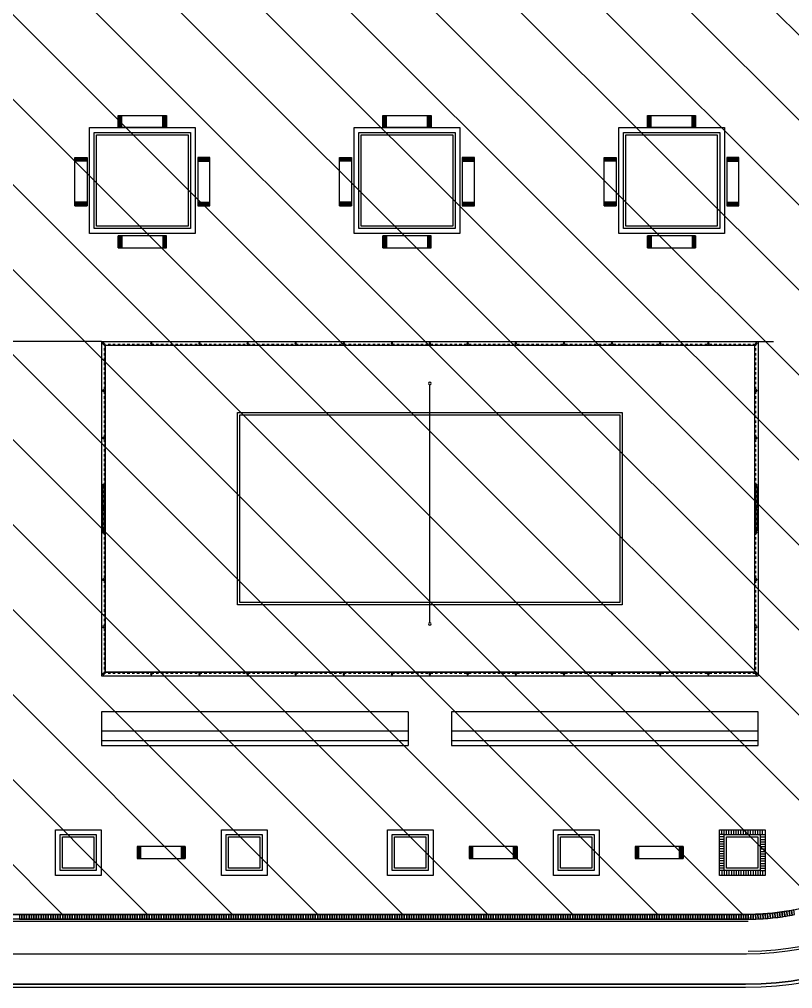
# Model space of a CAD drawing. Header units: inches. Extents: x 542650 to 544515, y 9574150 to 9574595.
# Drawn here: x 544399.41 to 544431.55, y 9574462.72 to 9574503.03 of the extents above; entities that cross this region are included whole.
import ezdxf

# ---------------------------------------------------------------- set-up
doc = ezdxf.new("R2010")
doc.units = ezdxf.units.IN
doc.header["$MEASUREMENT"] = 0
doc.linetypes.add('ARQ-MEPJ_BAS-PJ1-GERAL-R06$0$TT4', pattern=[0.1, 0.05, -0.05])
doc.layers.add('I-ARQ', color=8, linetype='Continuous')
doc.layers.add('SANIT', color=3, linetype='Continuous')

# ---------------------------------------------------------------- blocks, each defined once
blk = doc.blocks.new('A$C14C97071')
at = {"layer": 'I-ARQ'}
for p, q in [((0, 0.5), (0, 0)), ((0.01, 0), (0.01, 0.5)), ((0.03, 0), (0.03, 0.5)), ((0.06, 0), (0.06, 0.5)), ((0.1, 0), (0.1, 0.5)), ((0.15, 0), (0.15, 0.5)), ((1.85, 0), (1.85, 0.5)), ((1.9, 0), (1.9, 0.5)), ((1.94, 0), (1.94, 0.5)), ((1.97, 0), (1.97, 0.5)), ((1.99, 0), (1.99, 0.5)), ((2, 0.5), (2, 0)), ((2, 0.5), (2, 0))]:
    blk.add_line(p, q, dxfattribs=at)
blk.add_lwpolyline([(0, 0.5), (2, 0.5), (2, 0), (0, 0)], close=True, dxfattribs=at)
blk = doc.blocks.new('PISO TIJOLINHO')
at = {"layer": 'I-ARQ'}
blk.add_lwpolyline([(-0.05, 0), (-0.05, 0.2), (0.05, 0.2), (0.05, 0)], close=True, dxfattribs=at)
blk = doc.blocks.new('A$C06B74E5D')
at = {"layer": 'I-ARQ'}
for p, q in [((0, 0), (0, 27.3)), ((13.9, 27.3), (0, 27.3)), ((0.15, 0.15), (0.15, 27.15)), ((13.75, 27.15), (0.15, 27.15)), ((6.045, 27.256), (6.919, 27.256)), ((6.045, 27.194), (6.919, 27.194)), ((6.981, 27.256), (7.855, 27.256)), ((6.981, 27.194), (7.855, 27.194)), ((13.75, 0.15), (13.75, 27.15)), ((13.9, 0), (13.9, 27.3)), ((2.209, 13.65), (12.109, 13.65)), ((13.75, 0.15), (0.15, 0.15)), ((6.045, 0.106), (6.919, 0.106)), ((6.045, 0.044), (6.919, 0.044)), ((6.981, 0.106), (7.855, 0.106)), ((6.981, 0.044), (7.855, 0.044)), ((13.9, 0), (0, 0))]:
    blk.add_line(p, q, dxfattribs=at)
at = {"layer": 'I-ARQ', "linetype": 'ARQ-MEPJ_BAS-PJ1-GERAL-R06$0$TT4'}
for p, q in [((5.968, 27.194), (0.075, 27.194)), ((0.106, 0.075), (0.106, 27.225)), ((6.076, 27.225), (6.888, 27.225)), ((7.013, 27.225), (7.824, 27.225)), ((13.825, 27.194), (7.958, 27.194)), ((13.794, 0.075), (13.794, 27.225)), ((5.968, 0.106), (0.075, 0.106)), ((6.076, 0.075), (6.888, 0.075)), ((7.013, 0.075), (7.824, 0.075)), ((13.825, 0.106), (7.958, 0.106))]:
    blk.add_line(p, q, dxfattribs=at)
at = {"layer": 'I-ARQ'}
blk.add_lwpolyline([(0.15, 0.15), (13.75, 0.15), (13.75, 27.15), (0.15, 27.15), (0.15, 0.15)], dxfattribs=at)
for points in [[(10.95, 21.65), (2.95, 21.65), (2.95, 5.65), (10.95, 5.65)], [(10.85, 21.55), (3.05, 21.55), (3.05, 5.75), (10.85, 5.75)]]:
    blk.add_lwpolyline(points, close=True, dxfattribs=at)
for centre, radius in [((0.075, 27.225), 0.0312), ((2.039, 27.225), 0.0312), ((4.004, 27.225), 0.0312), ((5.968, 27.225), 0.0312), ((6.045, 27.225), 0.0312), ((6.919, 27.225), 0.0312), ((6.981, 27.225), 0.0312), ((7.855, 27.225), 0.0312), ((7.932, 27.225), 0.0312), ((9.896, 27.225), 0.0312), ((11.861, 27.225), 0.0312), ((13.825, 27.225), 0.0312), ((0.075, 25.225), 0.0312), ((13.825, 25.225), 0.0312), ((0.075, 23.225), 0.0312), ((13.825, 23.225), 0.0312), ((0.075, 21.225), 0.0312), ((13.825, 21.225), 0.0312), ((0.075, 19.225), 0.0312), ((13.825, 19.225), 0.0312), ((0.075, 17.225), 0.0312), ((13.825, 17.225), 0.0312), ((0.075, 15.225), 0.0312), ((13.825, 15.225), 0.0312), ((0.075, 13.65), 0.0312), ((2.159, 13.65), 0.05), ((12.159, 13.65), 0.05), ((13.825, 13.65), 0.0312), ((0.075, 12.075), 0.0312), ((13.825, 12.075), 0.0312), ((0.075, 10.075), 0.0312), ((13.825, 10.075), 0.0312), ((0.075, 8.075), 0.0312), ((13.825, 8.075), 0.0312), ((0.075, 6.075), 0.0312), ((13.825, 6.075), 0.0312), ((0.075, 4.075), 0.0312), ((13.825, 4.075), 0.0312), ((0.075, 2.075), 0.0312), ((13.825, 2.075), 0.0312), ((0.075, 0.075), 0.0312), ((2.039, 0.075), 0.0312), ((4.004, 0.075), 0.0312), ((5.968, 0.075), 0.0312), ((6.045, 0.075), 0.0312), ((6.919, 0.075), 0.0312), ((6.981, 0.075), 0.0312), ((7.855, 0.075), 0.0312), ((7.932, 0.075), 0.0312), ((9.896, 0.075), 0.0312), ((11.861, 0.075), 0.0312), ((13.825, 0.075), 0.0312)]:
    blk.add_circle(centre, radius, dxfattribs=at)
blk = doc.blocks.new('BL PRAÇA')
at = {"layer": 'I-ARQ'}
for p, q in [((464400.586, 9296008.447), (464400.586, 9296009.081)), ((464378.586, 9296008.631), (464378.386, 9296008.631)), ((464378.586, 9296008.531), (464378.586, 9296008.731)), ((464378.586, 9296008.531), (464378.586, 9296008.731)), ((464378.686, 9296008.531), (464378.686, 9296008.731)), ((464378.686, 9296008.531), (464378.686, 9296008.731)), ((464378.786, 9296008.531), (464378.786, 9296008.731)), ((464378.786, 9296008.531), (464378.786, 9296008.731)), ((464378.886, 9296008.531), (464378.886, 9296008.731)), ((464378.886, 9296008.531), (464378.886, 9296008.731)), ((464378.986, 9296008.531), (464378.986, 9296008.731)), ((464379.086, 9296008.531), (464379.086, 9296008.731)), ((464379.086, 9296008.531), (464379.086, 9296008.731)), ((464379.186, 9296008.531), (464379.186, 9296008.731)), ((464379.286, 9296008.531), (464379.286, 9296008.731)), ((464379.386, 9296008.531), (464379.386, 9296008.731)), ((464379.486, 9296008.531), (464379.486, 9296008.731)), ((464379.586, 9296008.531), (464379.586, 9296008.731)), ((464379.586, 9296008.531), (464379.586, 9296008.731)), ((464379.686, 9296008.531), (464379.686, 9296008.731)), ((464379.786, 9296008.531), (464379.786, 9296008.731)), ((464379.886, 9296008.531), (464379.886, 9296008.731)), ((464379.986, 9296008.531), (464379.986, 9296008.731)), ((464380.086, 9296008.531), (464380.086, 9296008.731)), ((464380.086, 9296008.631), (464380.286, 9296008.631)), ((464378.586, 9296008.531), (464378.386, 9296008.531)), ((464378.586, 9296008.431), (464378.386, 9296008.431)), ((464378.586, 9296008.331), (464378.386, 9296008.331)), ((464378.586, 9296008.231), (464378.386, 9296008.231)), ((464380.086, 9296008.531), (464380.286, 9296008.531)), ((464380.086, 9296008.431), (464380.286, 9296008.431)), ((464380.086, 9296008.331), (464380.286, 9296008.331)), ((464380.086, 9296008.231), (464380.286, 9296008.231)), ((464383.986, 9296008.447), (464383.986, 9295995.697)), ((464384.386, 9296008.447), (464384.386, 9295995.727)), ((464373.866, 9296007.925), (464373.866, 9295913.468)), ((464375.116, 9296007.956), (464375.116, 9295913.468)), ((464376.466, 9296008.031), (464376.466, 9295924.031)), ((464376.566, 9296008.031), (464376.566, 9295924.031)), ((464376.766, 9296008.031), (464376.766, 9295924.031)), ((464378.586, 9296008.131), (464378.386, 9296008.131)), ((464378.586, 9296008.031), (464378.386, 9296008.031)), ((464378.586, 9296007.931), (464378.386, 9296007.931)), ((464378.586, 9296007.831), (464378.386, 9296007.831)), ((464380.086, 9296008.131), (464380.286, 9296008.131)), ((464380.086, 9296008.031), (464380.286, 9296008.031)), ((464380.086, 9296007.931), (464380.286, 9296007.931)), ((464380.086, 9296007.831), (464380.286, 9296007.831)), ((464378.586, 9296007.731), (464378.386, 9296007.731)), ((464378.586, 9296007.631), (464378.386, 9296007.631)), ((464378.586, 9296007.531), (464378.386, 9296007.531)), ((464378.586, 9296007.431), (464378.386, 9296007.431)), ((464380.086, 9296007.731), (464380.286, 9296007.731)), ((464380.086, 9296007.631), (464380.286, 9296007.631)), ((464380.086, 9296007.531), (464380.286, 9296007.531)), ((464380.086, 9296007.431), (464380.286, 9296007.431)), ((464378.586, 9296007.331), (464378.386, 9296007.331)), ((464378.586, 9296007.231), (464378.386, 9296007.231)), ((464378.586, 9296007.131), (464378.386, 9296007.131)), ((464378.586, 9296007.031), (464378.386, 9296007.031)), ((464378.586, 9296007.031), (464378.386, 9296007.031)), ((464378.586, 9296007.031), (464378.586, 9296006.831)), ((464378.586, 9296007.031), (464378.586, 9296006.831)), ((464378.586, 9296007.031), (464378.586, 9296006.831)), ((464378.686, 9296007.031), (464378.686, 9296006.831)), ((464378.686, 9296007.031), (464378.686, 9296006.831)), ((464378.786, 9296007.031), (464378.786, 9296006.831)), ((464378.786, 9296007.031), (464378.786, 9296006.831)), ((464378.886, 9296007.031), (464378.886, 9296006.831)), ((464378.886, 9296007.031), (464378.886, 9296006.831)), ((464378.986, 9296007.031), (464378.986, 9296006.831)), ((464379.086, 9296007.031), (464379.086, 9296006.831)), ((464379.086, 9296007.031), (464379.086, 9296006.831)), ((464379.186, 9296007.031), (464379.186, 9296006.831)), ((464379.286, 9296007.031), (464379.286, 9296006.831)), ((464379.386, 9296007.031), (464379.386, 9296006.831)), ((464379.486, 9296007.031), (464379.486, 9296006.831)), ((464379.586, 9296007.031), (464379.586, 9296006.831)), ((464379.586, 9296007.031), (464379.586, 9296006.831)), ((464379.686, 9296007.031), (464379.686, 9296006.831)), ((464379.786, 9296007.031), (464379.786, 9296006.831)), ((464379.886, 9296007.031), (464379.886, 9296006.831)), ((464379.986, 9296007.031), (464379.986, 9296006.831)), ((464380.086, 9296007.331), (464380.286, 9296007.331)), ((464380.086, 9296007.231), (464380.286, 9296007.231)), ((464380.086, 9296007.131), (464380.286, 9296007.131)), ((464380.086, 9296007.031), (464380.286, 9296007.031)), ((464380.086, 9296007.031), (464380.086, 9296006.831)), ((464380.086, 9296007.031), (464380.086, 9296006.831)), ((464380.086, 9296007.031), (464380.286, 9296007.031)), ((464378.586, 9296006.931), (464378.386, 9296006.931)), ((464378.586, 9296006.931), (464378.386, 9296006.931)), ((464380.086, 9296006.931), (464380.286, 9296006.931)), ((464380.086, 9296006.931), (464380.286, 9296006.931)), ((464385.186, 9295995.697), (464383.786, 9295995.697)), ((464385.186, 9295993.897), (464383.786, 9295993.897)), ((464383.986, 9295993.897), (464383.986, 9295981.147)), ((464384.386, 9295993.897), (464384.386, 9295981.147)), ((464385.186, 9295993.897), (464385.186, 9295981.147)), ((464400.586, 9295981.147), (464400.586, 9295976.147))]:
    blk.add_line(p, q, dxfattribs=at)
for points in [[(464402.925, 9295918, -0.22074), (464380.66, 9295917.946, -0.071297), (464379.065, 9295918.979, -0.143294), (464377.036, 9295922.149, -0.071289), (464376.766, 9295924.031), (464376.766, 9296008.031, -0.405192), (464386.167, 9296017.726), (464454.256, 9296017.727, -0.405471), (464463.666, 9296008.031), (464463.666, 9295908.031, -0.292611), (464459.772, 9295901.946, -0.170288), (464454.651, 9295901.46, -0.170293), (464450.348, 9295904.278, 0.384147), (464439.642, 9295906.268, 0.384145), (464436.554, 9295895.825), (464428.023, 9295897.297), (464427.929, 9295896.755), (464470.516, 9295889.407), (464470.516, 9296024.938), (464472.366, 9296024.931)], [(464381.474, 9295917.262, -1.627198), (464373.736, 9295913.468), (464373.736, 9296007.924, -0.408852), (464386.126, 9296020.756, -0.408852)], [(464380.535, 9295917.674, -1.841362), (464373.866, 9295913.468), (464373.866, 9296007.925, -0.408864), (464386.13, 9296020.626, -0.013343)]]:
    blk.add_lwpolyline(points, format="xyb", dxfattribs=at)
for points in [[(464380.286, 9296008.731), (464378.386, 9296008.731), (464378.386, 9296006.831), (464380.286, 9296006.831)], [(464380.286, 9296008.731), (464378.386, 9296008.731), (464378.386, 9296006.831), (464380.286, 9296006.831)], [(464380.086, 9296008.531), (464378.586, 9296008.531), (464378.586, 9296007.031), (464380.086, 9296007.031)], [(464380.086, 9296008.531), (464378.586, 9296008.531), (464378.586, 9296007.031), (464380.086, 9296007.031)], [(464379.986, 9296008.431), (464378.686, 9296008.431), (464378.686, 9296007.131), (464379.986, 9296007.131)], [(464379.986, 9296008.431), (464378.686, 9296008.431), (464378.686, 9296007.131), (464379.986, 9296007.131)], [(464380.286, 9296001.831), (464378.386, 9296001.831), (464378.386, 9295999.931), (464380.286, 9295999.931)], [(464380.286, 9296001.831), (464378.386, 9296001.831), (464378.386, 9295999.931), (464380.286, 9295999.931)], [(464380.086, 9296001.631), (464378.586, 9296001.631), (464378.586, 9296000.131), (464380.086, 9296000.131)], [(464380.086, 9296001.631), (464378.586, 9296001.631), (464378.586, 9296000.131), (464380.086, 9296000.131)], [(464379.986, 9296001.531), (464378.686, 9296001.531), (464378.686, 9296000.231), (464379.986, 9296000.231)], [(464379.986, 9296001.531), (464378.686, 9296001.531), (464378.686, 9296000.231), (464379.986, 9296000.231)], [(464380.286, 9295994.931), (464378.386, 9295994.931), (464378.386, 9295993.031), (464380.286, 9295993.031)], [(464380.286, 9295994.931), (464378.386, 9295994.931), (464378.386, 9295993.031), (464380.286, 9295993.031)], [(464380.086, 9295994.731), (464378.586, 9295994.731), (464378.586, 9295993.231), (464380.086, 9295993.231)], [(464380.086, 9295994.731), (464378.586, 9295994.731), (464378.586, 9295993.231), (464380.086, 9295993.231)], [(464379.986, 9295994.631), (464378.686, 9295994.631), (464378.686, 9295993.331), (464379.986, 9295993.331)], [(464379.986, 9295994.631), (464378.686, 9295994.631), (464378.686, 9295993.331), (464379.986, 9295993.331)], [(464380.286, 9295988.031), (464378.386, 9295988.031), (464378.386, 9295986.131), (464380.286, 9295986.131)], [(464380.286, 9295988.031), (464378.386, 9295988.031), (464378.386, 9295986.131), (464380.286, 9295986.131)], [(464380.086, 9295987.831), (464378.586, 9295987.831), (464378.586, 9295986.331), (464380.086, 9295986.331)], [(464380.086, 9295987.831), (464378.586, 9295987.831), (464378.586, 9295986.331), (464380.086, 9295986.331)], [(464379.986, 9295987.731), (464378.686, 9295987.731), (464378.686, 9295986.431), (464379.986, 9295986.431)], [(464379.986, 9295987.731), (464378.686, 9295987.731), (464378.686, 9295986.431), (464379.986, 9295986.431)], [(464380.286, 9295981.131), (464378.386, 9295981.131), (464378.386, 9295979.231), (464380.286, 9295979.231)], [(464380.286, 9295981.131), (464378.386, 9295981.131), (464378.386, 9295979.231), (464380.286, 9295979.231)], [(464380.086, 9295980.931), (464378.586, 9295980.931), (464378.586, 9295979.431), (464380.086, 9295979.431)], [(464380.086, 9295980.931), (464378.586, 9295980.931), (464378.586, 9295979.431), (464380.086, 9295979.431)], [(464379.986, 9295980.831), (464378.686, 9295980.831), (464378.686, 9295979.531), (464379.986, 9295979.531)], [(464379.986, 9295980.831), (464378.686, 9295980.831), (464378.686, 9295979.531), (464379.986, 9295979.531)]]:
    blk.add_lwpolyline(points, close=True, dxfattribs=at)
for points in [[(464383.786, 9295995.697), (464383.786, 9296008.447), (464385.186, 9296008.447), (464385.186, 9295995.697)], [(464383.786, 9295981.147), (464383.786, 9295993.897)], [(464385.186, 9295993.897), (464385.186, 9295981.147), (464383.786, 9295981.147)]]:
    blk.add_lwpolyline(points, dxfattribs=at)
at = {"layer": 'I-ARQ', "ltscale": 10}
for points in [[(464409.486, 9296002.647), (464409.486, 9296007.047), (464405.086, 9296007.047), (464405.086, 9296002.647)], [(464409.286, 9296002.847), (464409.286, 9296006.847), (464405.286, 9296006.847), (464405.286, 9296002.847)], [(464409.186, 9296002.947), (464409.186, 9296006.747), (464405.386, 9296006.747), (464405.386, 9296002.947), (464409.186, 9296002.947)], [(464409.486, 9295991.647), (464409.486, 9295996.047), (464405.086, 9295996.047), (464405.086, 9295991.647)], [(464409.286, 9295991.847), (464409.286, 9295995.847), (464405.286, 9295995.847), (464405.286, 9295991.847)], [(464409.186, 9295991.947), (464409.186, 9295995.747), (464405.386, 9295995.747), (464405.386, 9295991.947), (464409.186, 9295991.947)], [(464409.486, 9295980.647), (464409.486, 9295985.047), (464405.086, 9295985.047), (464405.086, 9295980.647)], [(464409.286, 9295980.847), (464409.286, 9295984.847), (464405.286, 9295984.847), (464405.286, 9295980.847)], [(464409.186, 9295980.947), (464409.186, 9295984.747), (464405.386, 9295984.747), (464405.386, 9295980.947), (464409.186, 9295980.947)]]:
    blk.add_lwpolyline(points, close=True, dxfattribs=at)
at = {"layer": 'I-ARQ'}
for radius, start, end in [(12.6, 91.5289, 180.4805), (11.35, 91.6102, 180.3786), (11.25, 91.6173, 180)]:
    blk.add_arc((464386.466, 9296008.031), radius, start, end, dxfattribs=at)
for name, p, rotation in [('PISO TIJOLINHO', (464376.924, 9296009.777), 79.63022936784405), ('PISO TIJOLINHO', (464376.943, 9296009.875), 79.03956619723876), ('PISO TIJOLINHO', (464376.861, 9296009.382), 81.99288205026507), ('PISO TIJOLINHO', (464376.875, 9296009.481), 81.40221887965978), ('PISO TIJOLINHO', (464376.89, 9296009.58), 80.81155570905457), ('PISO TIJOLINHO', (464376.907, 9296009.678), 80.22089253844928), ('PISO TIJOLINHO', (464376.813, 9296008.985), 84.3555347326861), ('PISO TIJOLINHO', (464376.823, 9296009.084), 83.76487156208088), ('PISO TIJOLINHO', (464376.835, 9296009.184), 83.17420839147562), ('PISO TIJOLINHO', (464376.847, 9296009.283), 82.58354522087038), ('PISO TIJOLINHO', (464376.782, 9296008.586), 86.71818741510715), ('PISO TIJOLINHO', (464376.788, 9296008.686), 86.12752424450193), ('PISO TIJOLINHO', (464376.795, 9296008.786), 85.53686107389666), ('PISO TIJOLINHO', (464376.804, 9296008.885), 84.94619790329142), ('PISO TIJOLINHO', (464376.767, 9296008.186), 89.0808400975282), ('PISO TIJOLINHO', (464376.769, 9296008.286), 88.49017692692296), ('PISO TIJOLINHO', (464376.773, 9296008.386), 87.89951375631767), ('PISO TIJOLINHO', (464376.777, 9296008.486), 87.30885058571245), ('PISO TIJOLINHO', (464376.766, 9296008.086), 89.67150326813348), ('PISO TIJOLINHO', (464376.766, 9296007.986), 90.00000000281885), ('PISO TIJOLINHO', (464376.766, 9296007.886), 90.00000000281885), ('PISO TIJOLINHO', (464376.766, 9296007.786), 90.00000000281885), ('PISO TIJOLINHO', (464376.766, 9296007.686), 90.00000000281885), ('PISO TIJOLINHO', (464376.766, 9296007.586), 90.00000000281885), ('PISO TIJOLINHO', (464376.766, 9296007.486), 90.00000000281885), ('PISO TIJOLINHO', (464376.766, 9296007.386), 90.00000000281885), ('PISO TIJOLINHO', (464376.766, 9296007.286), 90.00000000281885), ('PISO TIJOLINHO', (464376.766, 9296007.186), 90.00000000281885), ('PISO TIJOLINHO', (464376.766, 9296007.086), 90.00000000281885), ('PISO TIJOLINHO', (464376.766, 9296006.986), 90.00000000281885), ('PISO TIJOLINHO', (464376.766, 9296006.886), 90.00000000281885), ('PISO TIJOLINHO', (464376.766, 9296006.786), 90.00000000281885), ('PISO TIJOLINHO', (464376.766, 9296006.686), 90.00000000281885), ('PISO TIJOLINHO', (464376.766, 9296006.586), 90.00000000281885), ('PISO TIJOLINHO', (464376.766, 9296006.486), 90.00000000281885), ('PISO TIJOLINHO', (464376.766, 9296006.386), 90.00000000281885), ('PISO TIJOLINHO', (464376.766, 9296006.286), 90.00000000281885), ('PISO TIJOLINHO', (464376.766, 9296006.186), 90.00000000281885), ('PISO TIJOLINHO', (464376.766, 9296006.086), 90.00000000281885), ('PISO TIJOLINHO', (464376.766, 9296005.986), 90.00000000281885), ('PISO TIJOLINHO', (464376.766, 9296005.886), 90.00000000281885), ('PISO TIJOLINHO', (464376.766, 9296005.786), 90.00000000281885), ('A$C14C97071', (464404.986, 9296003.847), 90), ('PISO TIJOLINHO', (464376.766, 9296005.686), 90.00000000281885), ('PISO TIJOLINHO', (464376.766, 9296005.586), 90.00000000281885), ('PISO TIJOLINHO', (464376.766, 9296005.486), 90.00000000281885), ('PISO TIJOLINHO', (464376.766, 9296005.386), 90.00000000281885), ('PISO TIJOLINHO', (464376.766, 9296005.286), 90.00000000281885), ('PISO TIJOLINHO', (464376.766, 9296005.186), 90.00000000281885), ('PISO TIJOLINHO', (464376.766, 9296005.086), 90.00000000281885), ('PISO TIJOLINHO', (464376.766, 9296004.986), 90.00000000281885), ('A$C14C97071', (464379.086, 9296005.331), 270), ('PISO TIJOLINHO', (464376.766, 9296004.886), 90.00000000281885), ('PISO TIJOLINHO', (464376.766, 9296004.786), 90.00000000281885), ('PISO TIJOLINHO', (464376.766, 9296004.686), 90.00000000281885), ('PISO TIJOLINHO', (464376.766, 9296004.586), 90.00000000281885), ('PISO TIJOLINHO', (464376.766, 9296004.486), 90.00000000281885), ('PISO TIJOLINHO', (464376.766, 9296004.386), 90.00000000281885), ('PISO TIJOLINHO', (464376.766, 9296004.286), 90.00000000281885), ('PISO TIJOLINHO', (464376.766, 9296004.186), 90.00000000281885), ('PISO TIJOLINHO', (464376.766, 9296004.086), 90.00000000281885), ('PISO TIJOLINHO', (464376.766, 9296003.986), 90.00000000281885), ('PISO TIJOLINHO', (464376.766, 9296003.886), 90.00000000281885), ('PISO TIJOLINHO', (464376.766, 9296003.786), 90.00000000281885), ('PISO TIJOLINHO', (464376.766, 9296003.686), 90.00000000281885), ('PISO TIJOLINHO', (464376.766, 9296003.586), 90.00000000281885), ('PISO TIJOLINHO', (464376.766, 9296003.486), 90.00000000281885), ('PISO TIJOLINHO', (464376.766, 9296003.386), 90.00000000281885), ('PISO TIJOLINHO', (464376.766, 9296003.286), 90.00000000281885), ('PISO TIJOLINHO', (464376.766, 9296003.186), 90.00000000281885), ('PISO TIJOLINHO', (464376.766, 9296003.086), 90.00000000281885), ('PISO TIJOLINHO', (464376.766, 9296002.986), 90.00000000281885), ('PISO TIJOLINHO', (464376.766, 9296002.886), 90.00000000281885), ('PISO TIJOLINHO', (464376.766, 9296002.786), 90.00000000281885), ('PISO TIJOLINHO', (464376.766, 9296002.686), 90.00000000281885), ('PISO TIJOLINHO', (464376.766, 9296002.586), 90.00000000281885), ('PISO TIJOLINHO', (464376.766, 9296002.486), 90.00000000281885), ('PISO TIJOLINHO', (464376.766, 9296002.386), 90.00000000281885), ('PISO TIJOLINHO', (464376.766, 9296002.286), 90.00000000281885), ('PISO TIJOLINHO', (464376.766, 9296002.186), 90.00000000281885), ('PISO TIJOLINHO', (464376.766, 9296002.086), 90.00000000281885), ('PISO TIJOLINHO', (464376.766, 9296001.986), 90.00000000281885), ('PISO TIJOLINHO', (464376.766, 9296001.886), 90.00000000281885), ('PISO TIJOLINHO', (464376.766, 9296001.786), 90.00000000281885), ('PISO TIJOLINHO', (464376.766, 9296001.686), 90.00000000281885), ('PISO TIJOLINHO', (464376.766, 9296001.586), 90.00000000281885), ('PISO TIJOLINHO', (464376.766, 9296001.486), 90.00000000281885), ('PISO TIJOLINHO', (464376.766, 9296001.386), 90.00000000281885), ('PISO TIJOLINHO', (464376.766, 9296001.286), 90.00000000281885), ('PISO TIJOLINHO', (464376.766, 9296001.186), 90.00000000281885), ('PISO TIJOLINHO', (464376.766, 9296001.086), 90.00000000281885), ('PISO TIJOLINHO', (464376.766, 9296000.986), 90.00000000281885), ('PISO TIJOLINHO', (464376.766, 9296000.886), 90.00000000281885), ('PISO TIJOLINHO', (464376.766, 9296000.786), 90.00000000281885), ('PISO TIJOLINHO', (464376.766, 9296000.686), 90.00000000281885), ('PISO TIJOLINHO', (464376.766, 9296000.586), 90.00000000281885), ('PISO TIJOLINHO', (464376.766, 9296000.486), 90.00000000281885), ('PISO TIJOLINHO', (464376.766, 9296000.386), 90.00000000281885), ('PISO TIJOLINHO', (464376.766, 9296000.286), 90.00000000281885), ('PISO TIJOLINHO', (464376.766, 9296000.186), 90.00000000281885), ('PISO TIJOLINHO', (464376.766, 9296000.086), 90.00000000281885), ('PISO TIJOLINHO', (464376.766, 9295999.986), 90.00000000281885), ('PISO TIJOLINHO', (464376.766, 9295999.886), 90.00000000281885), ('PISO TIJOLINHO', (464376.766, 9295999.786), 90.00000000281885), ('PISO TIJOLINHO', (464376.766, 9295999.686), 90.00000000281885), ('PISO TIJOLINHO', (464376.766, 9295999.586), 90.00000000281885), ('PISO TIJOLINHO', (464376.766, 9295999.486), 90.00000000281885), ('PISO TIJOLINHO', (464376.766, 9295999.386), 90.00000000281885), ('PISO TIJOLINHO', (464376.766, 9295999.286), 90.00000000281885), ('PISO TIJOLINHO', (464376.766, 9295999.186), 90.00000000281885), ('PISO TIJOLINHO', (464376.766, 9295999.086), 90.00000000281885), ('PISO TIJOLINHO', (464376.766, 9295998.986), 90.00000000281885), ('PISO TIJOLINHO', (464376.766, 9295998.886), 90.00000000281885), ('PISO TIJOLINHO', (464376.766, 9295998.786), 90.00000000281885), ('PISO TIJOLINHO', (464376.766, 9295998.686), 90.00000000281885), ('PISO TIJOLINHO', (464376.766, 9295998.586), 90.00000000281885), ('PISO TIJOLINHO', (464376.766, 9295998.486), 90.00000000281885), ('PISO TIJOLINHO', (464376.766, 9295998.386), 90.00000000281885), ('PISO TIJOLINHO', (464376.766, 9295998.286), 90.00000000281885), ('PISO TIJOLINHO', (464376.766, 9295998.186), 90.00000000281885), ('PISO TIJOLINHO', (464376.766, 9295998.086), 90.00000000281885), ('A$C14C97071', (464379.086, 9295998.431), 270), ('PISO TIJOLINHO', (464376.766, 9295997.986), 90.00000000281885), ('PISO TIJOLINHO', (464376.766, 9295997.886), 90.00000000281885), ('PISO TIJOLINHO', (464376.766, 9295997.786), 90.00000000281885), ('PISO TIJOLINHO', (464376.766, 9295997.686), 90.00000000281885), ('PISO TIJOLINHO', (464376.766, 9295997.586), 90.00000000281885), ('PISO TIJOLINHO', (464376.766, 9295997.486), 90.00000000281885), ('PISO TIJOLINHO', (464376.766, 9295997.386), 90.00000000281885), ('PISO TIJOLINHO', (464376.766, 9295997.286), 90.00000000281885), ('PISO TIJOLINHO', (464376.766, 9295997.186), 90.00000000281885), ('PISO TIJOLINHO', (464376.766, 9295997.086), 90.00000000281885), ('PISO TIJOLINHO', (464376.766, 9295996.986), 90.00000000281885), ('PISO TIJOLINHO', (464376.766, 9295996.886), 90.00000000281885), ('PISO TIJOLINHO', (464376.766, 9295996.786), 90.00000000281885), ('PISO TIJOLINHO', (464376.766, 9295996.686), 90.00000000281885), ('PISO TIJOLINHO', (464376.766, 9295996.586), 90.00000000281885), ('PISO TIJOLINHO', (464376.766, 9295996.486), 90.00000000281885), ('PISO TIJOLINHO', (464376.766, 9295996.386), 90.00000000281885), ('PISO TIJOLINHO', (464376.766, 9295996.286), 90.00000000281885), ('PISO TIJOLINHO', (464376.766, 9295996.186), 90.00000000281885), ('PISO TIJOLINHO', (464376.766, 9295996.086), 90.00000000281885), ('PISO TIJOLINHO', (464376.766, 9295995.986), 90.00000000281885), ('PISO TIJOLINHO', (464376.766, 9295995.886), 90.00000000281885), ('PISO TIJOLINHO', (464376.766, 9295995.786), 90.00000000281885), ('PISO TIJOLINHO', (464376.766, 9295995.686), 90.00000000281885), ('PISO TIJOLINHO', (464376.766, 9295995.586), 90.00000000281885), ('PISO TIJOLINHO', (464376.766, 9295995.486), 90.00000000281885), ('PISO TIJOLINHO', (464376.766, 9295995.386), 90.00000000281885), ('PISO TIJOLINHO', (464376.766, 9295995.286), 90.00000000281885), ('PISO TIJOLINHO', (464376.766, 9295995.186), 90.00000000281885), ('PISO TIJOLINHO', (464376.766, 9295995.086), 90.00000000281885), ('PISO TIJOLINHO', (464376.766, 9295994.986), 90.00000000281885), ('PISO TIJOLINHO', (464376.766, 9295994.886), 90.00000000281885), ('PISO TIJOLINHO', (464376.766, 9295994.786), 90.00000000281885), ('PISO TIJOLINHO', (464376.766, 9295994.686), 90.00000000281885), ('PISO TIJOLINHO', (464376.766, 9295994.586), 90.00000000281885), ('PISO TIJOLINHO', (464376.766, 9295994.486), 90.00000000281885), ('A$C14C97071', (464404.986, 9295992.847), 90), ('PISO TIJOLINHO', (464376.766, 9295994.386), 90.00000000281885), ('PISO TIJOLINHO', (464376.766, 9295994.286), 90.00000000281885), ('PISO TIJOLINHO', (464376.766, 9295994.186), 90.00000000281885), ('PISO TIJOLINHO', (464376.766, 9295994.086), 90.00000000281885), ('PISO TIJOLINHO', (464376.766, 9295993.986), 90.00000000281885), ('PISO TIJOLINHO', (464376.766, 9295993.886), 90.00000000281885), ('PISO TIJOLINHO', (464376.766, 9295993.786), 90.00000000281885), ('PISO TIJOLINHO', (464376.766, 9295993.686), 90.00000000281885), ('PISO TIJOLINHO', (464376.766, 9295993.586), 90.00000000281885), ('PISO TIJOLINHO', (464376.766, 9295993.486), 90.00000000281885), ('PISO TIJOLINHO', (464376.766, 9295993.386), 90.00000000281885), ('PISO TIJOLINHO', (464376.766, 9295993.286), 90.00000000281885), ('PISO TIJOLINHO', (464376.766, 9295993.186), 90.00000000281885), ('PISO TIJOLINHO', (464376.766, 9295993.086), 90.00000000281885), ('PISO TIJOLINHO', (464376.766, 9295992.986), 90.00000000281885), ('PISO TIJOLINHO', (464376.766, 9295992.886), 90.00000000281885), ('PISO TIJOLINHO', (464376.766, 9295992.786), 90.00000000281885), ('PISO TIJOLINHO', (464376.766, 9295992.686), 90.00000000281885), ('PISO TIJOLINHO', (464376.766, 9295992.586), 90.00000000281885), ('PISO TIJOLINHO', (464376.766, 9295992.486), 90.00000000281885), ('PISO TIJOLINHO', (464376.766, 9295992.386), 90.00000000281885), ('PISO TIJOLINHO', (464376.766, 9295992.286), 90.00000000281885), ('PISO TIJOLINHO', (464376.766, 9295992.186), 90.00000000281885), ('PISO TIJOLINHO', (464376.766, 9295992.086), 90.00000000281885), ('PISO TIJOLINHO', (464376.766, 9295991.986), 90.00000000281885), ('PISO TIJOLINHO', (464376.766, 9295991.886), 90.00000000281885), ('PISO TIJOLINHO', (464376.766, 9295991.786), 90.00000000281885), ('PISO TIJOLINHO', (464376.766, 9295991.686), 90.00000000281885), ('PISO TIJOLINHO', (464376.766, 9295991.586), 90.00000000281885), ('PISO TIJOLINHO', (464376.766, 9295991.486), 90.00000000281885), ('PISO TIJOLINHO', (464376.766, 9295991.386), 90.00000000281885), ('PISO TIJOLINHO', (464376.766, 9295991.286), 90.00000000281885), ('PISO TIJOLINHO', (464376.766, 9295991.186), 90.00000000281885), ('PISO TIJOLINHO', (464376.766, 9295991.086), 90.00000000281885), ('PISO TIJOLINHO', (464376.766, 9295990.986), 90.00000000281885), ('PISO TIJOLINHO', (464376.766, 9295990.886), 90.00000000281885), ('PISO TIJOLINHO', (464376.766, 9295990.786), 90.00000000281885), ('PISO TIJOLINHO', (464376.766, 9295990.686), 90.00000000281885), ('PISO TIJOLINHO', (464376.766, 9295990.586), 90.00000000281885), ('PISO TIJOLINHO', (464376.766, 9295990.486), 90.00000000281885), ('PISO TIJOLINHO', (464376.766, 9295990.386), 90.00000000281885), ('PISO TIJOLINHO', (464376.766, 9295990.286), 90.00000000281885), ('PISO TIJOLINHO', (464376.766, 9295990.186), 90.00000000281885), ('PISO TIJOLINHO', (464376.766, 9295990.086), 90.00000000281885), ('PISO TIJOLINHO', (464376.766, 9295989.986), 90.00000000281885), ('PISO TIJOLINHO', (464376.766, 9295989.886), 90.00000000281885), ('PISO TIJOLINHO', (464376.766, 9295989.786), 90.00000000281885), ('PISO TIJOLINHO', (464376.766, 9295989.686), 90.00000000281885), ('PISO TIJOLINHO', (464376.766, 9295989.586), 90.00000000281885), ('PISO TIJOLINHO', (464376.766, 9295989.486), 90.00000000281885), ('PISO TIJOLINHO', (464376.766, 9295989.386), 90.00000000281885), ('PISO TIJOLINHO', (464376.766, 9295989.286), 90.00000000281885), ('PISO TIJOLINHO', (464376.766, 9295989.186), 90.00000000281885), ('PISO TIJOLINHO', (464376.766, 9295989.086), 90.00000000281885), ('PISO TIJOLINHO', (464376.766, 9295988.986), 90.00000000281885), ('PISO TIJOLINHO', (464376.766, 9295988.886), 90.00000000281885), ('PISO TIJOLINHO', (464376.766, 9295988.786), 90.00000000281885), ('PISO TIJOLINHO', (464376.766, 9295988.686), 90.00000000281885), ('PISO TIJOLINHO', (464376.766, 9295988.586), 90.00000000281885), ('PISO TIJOLINHO', (464376.766, 9295988.486), 90.00000000281885), ('PISO TIJOLINHO', (464376.766, 9295988.386), 90.00000000281885), ('PISO TIJOLINHO', (464376.766, 9295988.286), 90.00000000281885), ('PISO TIJOLINHO', (464376.766, 9295988.186), 90.00000000281885), ('PISO TIJOLINHO', (464376.766, 9295988.086), 90.00000000281885), ('PISO TIJOLINHO', (464376.766, 9295987.986), 90.00000000281885), ('PISO TIJOLINHO', (464376.766, 9295987.886), 90.00000000281885), ('PISO TIJOLINHO', (464376.766, 9295987.786), 90.00000000281885), ('PISO TIJOLINHO', (464376.766, 9295987.686), 90.00000000281885), ('PISO TIJOLINHO', (464376.766, 9295987.586), 90.00000000281885), ('PISO TIJOLINHO', (464376.766, 9295987.486), 90.00000000281885), ('PISO TIJOLINHO', (464376.766, 9295987.386), 90.00000000281885), ('PISO TIJOLINHO', (464376.766, 9295987.286), 90.00000000281885), ('PISO TIJOLINHO', (464376.766, 9295987.186), 90.00000000281885), ('PISO TIJOLINHO', (464376.766, 9295987.086), 90.00000000281885), ('PISO TIJOLINHO', (464376.766, 9295986.986), 90.00000000281885), ('PISO TIJOLINHO', (464376.766, 9295986.886), 90.00000000281885), ('PISO TIJOLINHO', (464376.766, 9295986.786), 90.00000000281885), ('PISO TIJOLINHO', (464376.766, 9295986.686), 90.00000000281885), ('PISO TIJOLINHO', (464376.766, 9295986.586), 90.00000000281885), ('PISO TIJOLINHO', (464376.766, 9295986.486), 90.00000000281885), ('PISO TIJOLINHO', (464376.766, 9295986.386), 90.00000000281885), ('PISO TIJOLINHO', (464376.766, 9295986.286), 90.00000000281885), ('PISO TIJOLINHO', (464376.766, 9295986.186), 90.00000000281885), ('PISO TIJOLINHO', (464376.766, 9295986.086), 90.00000000281885), ('PISO TIJOLINHO', (464376.766, 9295985.986), 90.00000000281885), ('PISO TIJOLINHO', (464376.766, 9295985.886), 90.00000000281885), ('PISO TIJOLINHO', (464376.766, 9295985.786), 90.00000000281885), ('PISO TIJOLINHO', (464376.766, 9295985.686), 90.00000000281885), ('PISO TIJOLINHO', (464376.766, 9295985.586), 90.00000000281885), ('PISO TIJOLINHO', (464376.766, 9295985.486), 90.00000000281885), ('PISO TIJOLINHO', (464376.766, 9295985.386), 90.00000000281885), ('PISO TIJOLINHO', (464376.766, 9295985.286), 90.00000000281885), ('PISO TIJOLINHO', (464376.766, 9295985.186), 90.00000000281885), ('PISO TIJOLINHO', (464376.766, 9295985.086), 90.00000000281885), ('PISO TIJOLINHO', (464376.766, 9295984.986), 90.00000000281885), ('PISO TIJOLINHO', (464376.766, 9295984.886), 90.00000000281885), ('PISO TIJOLINHO', (464376.766, 9295984.786), 90.00000000281885), ('PISO TIJOLINHO', (464376.766, 9295984.686), 90.00000000281885), ('PISO TIJOLINHO', (464376.766, 9295984.586), 90.00000000281885), ('PISO TIJOLINHO', (464376.766, 9295984.486), 90.00000000281885), ('PISO TIJOLINHO', (464376.766, 9295984.386), 90.00000000281885), ('A$C14C97071', (464379.086, 9295984.631), 270), ('PISO TIJOLINHO', (464376.766, 9295984.286), 90.00000000281885), ('PISO TIJOLINHO', (464376.766, 9295984.186), 90.00000000281885), ('PISO TIJOLINHO', (464376.766, 9295984.086), 90.00000000281885), ('PISO TIJOLINHO', (464376.766, 9295983.986), 90.00000000281885), ('PISO TIJOLINHO', (464376.766, 9295983.886), 90.00000000281885), ('PISO TIJOLINHO', (464376.766, 9295983.786), 90.00000000281885), ('PISO TIJOLINHO', (464376.766, 9295983.686), 90.00000000281885), ('PISO TIJOLINHO', (464376.766, 9295983.586), 90.00000000281885), ('A$C14C97071', (464404.986, 9295981.847), 90), ('PISO TIJOLINHO', (464376.766, 9295983.486), 90.00000000281885), ('PISO TIJOLINHO', (464376.766, 9295983.386), 90.00000000281885), ('PISO TIJOLINHO', (464376.766, 9295983.286), 90.00000000281885), ('PISO TIJOLINHO', (464376.766, 9295983.186), 90.00000000281885), ('PISO TIJOLINHO', (464376.766, 9295983.086), 90.00000000281885), ('PISO TIJOLINHO', (464376.766, 9295982.986), 90.00000000281885), ('PISO TIJOLINHO', (464376.766, 9295982.886), 90.00000000281885), ('PISO TIJOLINHO', (464376.766, 9295982.786), 90.00000000281885), ('PISO TIJOLINHO', (464376.766, 9295982.686), 90.00000000281885), ('PISO TIJOLINHO', (464376.766, 9295982.586), 90.00000000281885), ('PISO TIJOLINHO', (464376.766, 9295982.486), 90.00000000281885), ('PISO TIJOLINHO', (464376.766, 9295982.386), 90.00000000281885), ('PISO TIJOLINHO', (464376.766, 9295982.286), 90.00000000281885), ('PISO TIJOLINHO', (464376.766, 9295982.186), 90.00000000281885), ('PISO TIJOLINHO', (464376.766, 9295982.086), 90.00000000281885), ('PISO TIJOLINHO', (464376.766, 9295981.986), 90.00000000281885), ('PISO TIJOLINHO', (464376.766, 9295981.886), 90.00000000281885), ('PISO TIJOLINHO', (464376.766, 9295981.786), 90.00000000281885), ('PISO TIJOLINHO', (464376.766, 9295981.686), 90.00000000281885), ('PISO TIJOLINHO', (464376.766, 9295981.586), 90.00000000281885), ('PISO TIJOLINHO', (464376.766, 9295981.486), 90.00000000281885), ('PISO TIJOLINHO', (464376.766, 9295981.386), 90.00000000281885), ('PISO TIJOLINHO', (464376.766, 9295981.286), 90.00000000281885), ('PISO TIJOLINHO', (464376.766, 9295981.186), 90.00000000281885), ('PISO TIJOLINHO', (464376.766, 9295981.086), 90.00000000281885), ('PISO TIJOLINHO', (464376.766, 9295980.986), 90.00000000281885), ('PISO TIJOLINHO', (464376.766, 9295980.886), 90.00000000281885), ('PISO TIJOLINHO', (464376.766, 9295980.786), 90.00000000281885), ('PISO TIJOLINHO', (464376.766, 9295980.686), 90.00000000281885), ('PISO TIJOLINHO', (464376.766, 9295980.586), 90.00000000281885), ('PISO TIJOLINHO', (464376.766, 9295980.486), 90.00000000281885), ('PISO TIJOLINHO', (464376.766, 9295980.386), 90.00000000281885), ('PISO TIJOLINHO', (464376.766, 9295980.286), 90.00000000281885), ('PISO TIJOLINHO', (464376.766, 9295980.186), 90.00000000281885), ('PISO TIJOLINHO', (464376.766, 9295980.086), 90.00000000281885), ('PISO TIJOLINHO', (464376.766, 9295979.986), 90.00000000281885), ('PISO TIJOLINHO', (464376.766, 9295979.886), 90.00000000281885), ('PISO TIJOLINHO', (464376.766, 9295979.786), 90.00000000281885), ('PISO TIJOLINHO', (464376.766, 9295979.686), 90.00000000281885), ('PISO TIJOLINHO', (464376.766, 9295979.586), 90.00000000281885), ('PISO TIJOLINHO', (464376.766, 9295979.486), 90.00000000281885), ('PISO TIJOLINHO', (464376.766, 9295979.386), 90.00000000281885), ('PISO TIJOLINHO', (464376.766, 9295979.286), 90.00000000281885), ('PISO TIJOLINHO', (464376.766, 9295979.186), 90.00000000281885), ('PISO TIJOLINHO', (464376.766, 9295979.086), 90.00000000281885), ('PISO TIJOLINHO', (464376.766, 9295978.986), 90.00000000281885), ('PISO TIJOLINHO', (464376.766, 9295978.886), 90.00000000281885), ('PISO TIJOLINHO', (464376.766, 9295978.786), 90.00000000281885), ('PISO TIJOLINHO', (464376.766, 9295978.686), 90.00000000281885), ('PISO TIJOLINHO', (464376.766, 9295978.586), 90.00000000281885), ('PISO TIJOLINHO', (464376.766, 9295978.486), 90.00000000281885), ('PISO TIJOLINHO', (464376.766, 9295978.386), 90.00000000281885), ('PISO TIJOLINHO', (464376.766, 9295978.286), 90.00000000281885), ('PISO TIJOLINHO', (464376.766, 9295978.186), 90.00000000281885), ('PISO TIJOLINHO', (464376.766, 9295978.086), 90.00000000281885), ('PISO TIJOLINHO', (464376.766, 9295977.986), 90.00000000281885), ('PISO TIJOLINHO', (464376.766, 9295977.886), 90.00000000281885), ('PISO TIJOLINHO', (464376.766, 9295977.786), 90.00000000281885)]:
    blk.add_blockref(name, p, dxfattribs=dict(at, rotation=rotation))
for name, p in [('A$C06B74E5D', (464386.686, 9295981.147)), ('A$C14C97071', (464406.236, 9296007.147)), ('A$C14C97071', (464406.236, 9295996.147)), ('A$C14C97071', (464406.236, 9295985.147))]:
    blk.add_blockref(name, p, dxfattribs=at)
at = {"layer": 'I-ARQ', "xscale": -1}
for p, rotation in [((464409.486, 9296003.847), 270), ((464406.236, 9296002.547), 180), ((464409.486, 9295992.847), 270), ((464406.236, 9295991.547), 180), ((464409.486, 9295981.847), 270), ((464406.236, 9295980.547), 180)]:
    blk.add_blockref('A$C14C97071', p, dxfattribs=dict(at, rotation=rotation))

msp = doc.modelspace()

# ---------------------------------------------------------------- hatches: boundary and pattern name
h = msp.add_hatch()
h.set_pattern_fill('ANSI31', color=256, scale=20, angle=270, style=0)
h.set_pattern_definition([(315, (1179.8033, 467.0157), (1.76776695297, 1.76776695297), [])])
edge = h.paths.add_edge_path()
edge.add_line((544429.766, 9574465.807), (544398.407, 9574465.807))
edge.add_line((544398.407, 9574465.807), (544398.407, 9574515.297))
edge.add_line((544398.407, 9574515.297), (544398.606, 9574522.297))
edge.add_line((544398.606, 9574522.297), (544410.645, 9574522.297))
edge.add_line((544410.645, 9574522.297), (544410.645, 9574538.297))
edge.add_line((544410.645, 9574538.297), (544399.445, 9574538.297))
edge.add_line((544399.445, 9574538.297), (544399.419, 9574552.707))
edge.add_line((544399.419, 9574552.707), (544429.772, 9574552.707))
edge.add_arc((544429.701, 9574543.007), 9.7, 1.5892, 89.896)
edge.add_line((544439.397, 9574543.354), (544439.397, 9574475.176))
edge.add_arc((544429.701, 9574475.509), 9.702, 269.8317, 358.0319)

# ---------------------------------------------------------------- linework, layer by layer
at = {"layer": 'SANIT'}
msp.add_lwpolyline([(544429.766, 9574465.807), (544398.407, 9574465.807), (544398.407, 9574515.297), (544398.407, 9574515.297), (544398.606, 9574522.297), (544410.645, 9574522.297), (544410.645, 9574538.297), (544399.445, 9574538.297), (544399.419, 9574552.707), (544429.772, 9574552.707)], dxfattribs=at)

# ---------------------------------------------------------------- next in the draw order: block references
at = {"layer": 'I-ARQ', "xscale": -1, "rotation": 270}
msp.add_blockref('BL PRAÇA', (-8751578.329, 9110089.041), dxfattribs=at)

# ---------------------------------------------------------------- next in the draw order: linework, layer by layer
at = {"layer": 'SANIT'}
msp.add_arc((544429.701, 9574475.509), 9.702, 269.8317, 358.0319, dxfattribs=at)

doc.saveas('drawing.dxf')
